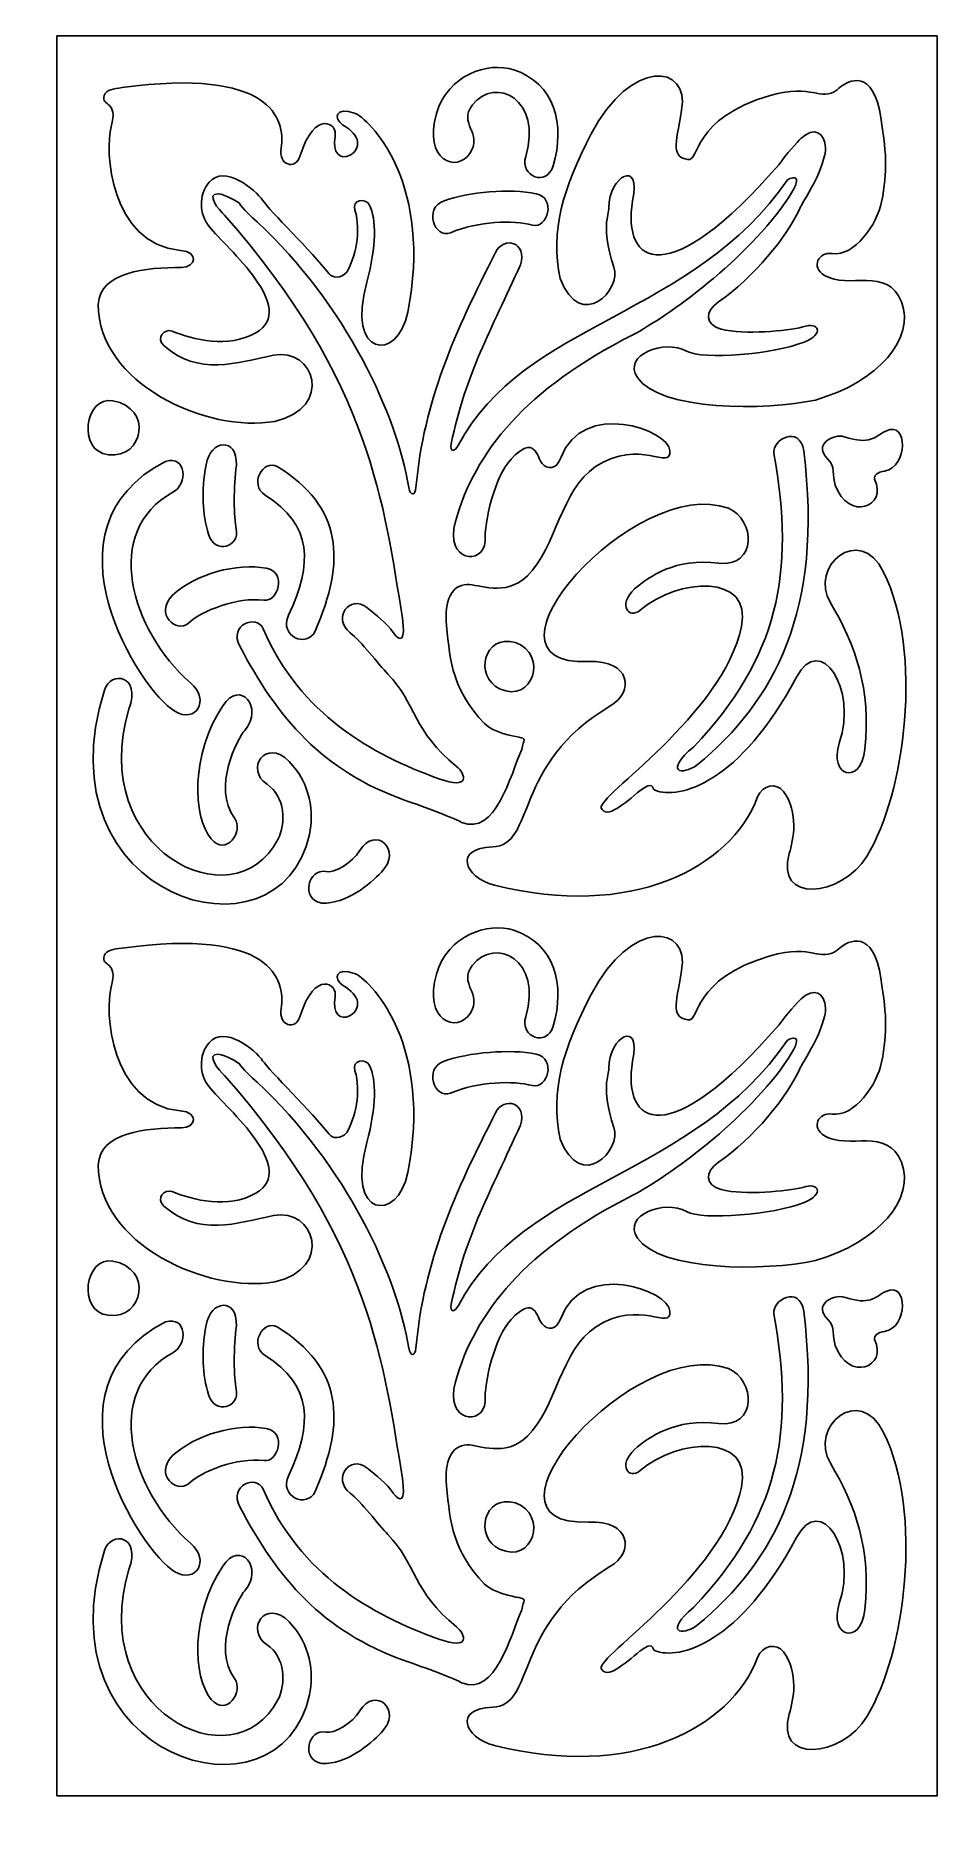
# Model space of a CAD drawing. Header units: centimetres. Extents: x -7.5 to 7.3, y -14.8 to 14.6.
import ezdxf

# ---------------------------------------------------------------- set-up
doc = ezdxf.new("R2010")
doc.units = ezdxf.units.CM
doc.header["$MEASUREMENT"] = 0
doc.layers.add('layer 1', color=7, linetype='Continuous')

msp = doc.modelspace()

# ---------------------------------------------------------------- linework, layer by layer
at = {"layer": 'layer 1', "color": 114}
for points, knots in [([(-7.12505, 14.64128), (-7.12505, 14.64128), (7.28882, 14.64128), (7.28882, 14.64128), (7.28882, 14.64128), (7.28882, 14.64128), (7.28882, -14.18646), (7.28882, -14.18646), (7.28882, -14.18646), (7.28882, -14.18646), (-7.12505, -14.18646), (-7.12505, -14.18646), (-7.12505, -14.18646), (-7.12505, -14.18646), (-7.12505, 14.64128), (-7.12505, 14.64128)], [0, 0, 0, 0, 0.2, 0.2, 0.2, 0.2, 0.4, 0.4, 0.4, 0.4, 0.6, 0.6, 0.6, 0.6, 1, 1, 1, 1]), ([(-2.23211, 13.37207), (-2.5841, 13.49301), (-2.58948, 13.28635), (-2.4472, 13.18409), (-2.4472, 13.18409), (-2.13318, 13.00932), (-2.14895, 12.79766), (-2.32059, 12.68717), (-2.32059, 12.68717), (-2.4852, 12.60144), (-2.61669, 12.72456), (-2.56998, 12.9939), (-2.56998, 12.9939), (-2.51506, 13.21155), (-2.90512, 13.44244), (-3.13978, 12.68114), (-3.13978, 12.68114), (-3.21639, 12.42994), (-3.50431, 12.52444), (-3.45054, 12.80262), (-3.45054, 12.80262), (-3.37717, 13.28856), (-3.6238, 14.12626), (-6.05309, 13.79427), (-6.05309, 13.79427), (-6.20519, 13.77395), (-6.30786, 13.76677), (-6.3508, 13.66564), (-6.3508, 13.66564), (-6.40182, 13.47266), (-6.10851, 13.59196), (-6.23616, 13.15112), (-6.23616, 13.15112), (-6.34209, 12.78173), (-6.25735, 11.23599), (-5.10187, 11.12608), (-5.10187, 11.12608), (-4.79663, 11.10736), (-4.84606, 10.84901), (-5.08455, 10.84901), (-5.08455, 10.84901), (-5.65436, 10.84901), (-6.42684, 10.77589), (-6.44638, 10.24435), (-6.44638, 10.24435), (-6.4605, 8.95366), (-4.65915, 8.12584), (-3.55482, 8.32814), (-3.55482, 8.32814), (-2.58733, 8.54906), (-2.90512, 9.54955), (-3.57652, 9.41101), (-3.57652, 9.41101), (-4.17571, 9.28841), (-4.81237, 9.06473), (-5.37077, 9.56823), (-5.37077, 9.56823), (-5.51096, 9.6941), (-5.36485, 9.8535), (-5.23719, 9.80456), (-5.23719, 9.80456), (-4.89385, 9.66936), (-4.32024, 9.51436), (-3.86612, 9.77931), (-3.86612, 9.77931), (-3.16806, 10.17507), (-4.33269, 11.15905), (-4.62986, 11.5185), (-4.62986, 11.5185), (-4.79172, 11.72081), (-4.81129, 12.0319), (-4.63202, 12.24411), (-4.63202, 12.24411), (-4.38158, 12.54094), (-3.87204, 12.12429), (-3.75525, 11.94951), (-3.75525, 11.94951), (-3.63792, 11.77689), (-2.94806, 11.10518), (-2.66777, 10.74567), (-2.66777, 10.74567), (-2.61669, 10.672), (-2.46351, 10.66318), (-2.37816, 10.77313), (-2.37816, 10.77313), (-2.23426, 11.0128), (-2.14081, 11.43605), (-2.24294, 11.78563), (-2.24294, 11.78563), (-2.30378, 11.96047), (-2.06965, 11.99015), (-2.00882, 11.8802), (-2.00882, 11.8802), (-1.88604, 11.629), (-1.89529, 11.20629), (-2.04736, 10.60714), (-2.04736, 10.60714), (-2.40483, 9.37471), (-1.53782, 9.29116), (-1.37869, 10.11569), (-1.37869, 10.11569), (-0.97504, 12.16826), (-1.93006, 13.20716), (-2.23211, 13.37207)], [0, 0, 0, 0, 0.03703704, 0.03703704, 0.03703704, 0.03703704, 0.07407407, 0.07407407, 0.07407407, 0.07407407, 0.11111111, 0.11111111, 0.11111111, 0.11111111, 0.14814815, 0.14814815, 0.14814815, 0.14814815, 0.18518519, 0.18518519, 0.18518519, 0.18518519, 0.22222222, 0.22222222, 0.22222222, 0.22222222, 0.25925926, 0.25925926, 0.25925926, 0.25925926, 0.2962963, 0.2962963, 0.2962963, 0.2962963, 0.33333333, 0.33333333, 0.33333333, 0.33333333, 0.37037037, 0.37037037, 0.37037037, 0.37037037, 0.40740741, 0.40740741, 0.40740741, 0.40740741, 0.44444444, 0.44444444, 0.44444444, 0.44444444, 0.48148148, 0.48148148, 0.48148148, 0.48148148, 0.51851852, 0.51851852, 0.51851852, 0.51851852, 0.55555556, 0.55555556, 0.55555556, 0.55555556, 0.59259259, 0.59259259, 0.59259259, 0.59259259, 0.62962963, 0.62962963, 0.62962963, 0.62962963, 0.66666667, 0.66666667, 0.66666667, 0.66666667, 0.7037037, 0.7037037, 0.7037037, 0.7037037, 0.74074074, 0.74074074, 0.74074074, 0.74074074, 0.77777778, 0.77777778, 0.77777778, 0.77777778, 0.81481481, 0.81481481, 0.81481481, 0.81481481, 0.85185185, 0.85185185, 0.85185185, 0.85185185, 0.88888889, 0.88888889, 0.88888889, 0.88888889, 0.92592593, 0.92592593, 0.92592593, 0.92592593, 1, 1, 1, 1]), ([(0.35641, 14.08559), (-0.07168, 14.22412), (-0.72189, 14.00371), (-0.90876, 13.36877), (-0.90876, 13.36877), (-1.13259, 12.61128), (-0.5752, 12.38373), (-0.35688, 12.72456), (-0.35688, 12.72456), (-0.14499, 13.05546), (-0.55842, 13.20716), (-0.32262, 13.50621), (-0.32262, 13.50621), (0.05924, 13.99436), (0.83226, 13.59853), (0.5525, 12.66848), (0.5525, 12.66848), (0.45471, 12.32986), (0.898, 12.16938), (1.00228, 12.51239), (1.00228, 12.51239), (1.20654, 13.18409), (1.02347, 13.87233), (0.35641, 14.08559)], [0, 0, 0, 0, 0.14285714, 0.14285714, 0.14285714, 0.14285714, 0.28571429, 0.28571429, 0.28571429, 0.28571429, 0.42857143, 0.42857143, 0.42857143, 0.42857143, 0.57142857, 0.57142857, 0.57142857, 0.57142857, 0.71428571, 0.71428571, 0.71428571, 0.71428571, 1, 1, 1, 1]), ([(6.70504, 10.28499), (6.47577, 10.8743), (5.83591, 10.48129), (5.44529, 10.71926), (5.44529, 10.71926), (5.21607, 10.85892), (5.34807, 11.10736), (5.56806, 11.07545), (5.56806, 11.07545), (5.93909, 11.02273), (6.30796, 11.55699), (6.38019, 11.92365), (6.38019, 11.92365), (6.48121, 12.43872), (6.46386, 12.71521), (6.34545, 13.43254), (6.34545, 13.43254), (6.18027, 14.14167), (5.78917, 13.88662), (5.65335, 13.75793), (5.65335, 13.75793), (5.36491, 13.55514), (5.26224, 13.86794), (4.55823, 13.66564), (4.55823, 13.66564), (3.26319, 13.29346), (3.41096, 12.58052), (3.2067, 12.61679), (3.2067, 12.61679), (2.94806, 12.66352), (2.99753, 12.8257), (3.10561, 13.42594), (3.10561, 13.42594), (3.24033, 14.18067), (2.27452, 14.28238), (1.62646, 13.03566), (1.62646, 13.03566), (1.16743, 12.15614), (0.94689, 11.43823), (1.11743, 10.66539), (1.11743, 10.66539), (1.45751, 9.78207), (2.13217, 10.48838), (1.99637, 10.85558), (1.99637, 10.85558), (1.7791, 11.51963), (1.91543, 11.69879), (1.91543, 11.82521), (1.91543, 11.82521), (1.91543, 12.34966), (2.45107, 12.63439), (2.30166, 11.94179), (2.30166, 11.94179), (2.13217, 10.8743), (2.89163, 10.4488), (4.69675, 12.53107), (4.69675, 12.53107), (4.81572, 12.70585), (5.01124, 12.90815), (5.06232, 12.96423), (5.06232, 12.96423), (5.27526, 13.1566), (5.44424, 13.06863), (5.46217, 12.80701), (5.46217, 12.80701), (5.47084, 12.68717), (5.36057, 12.40408), (5.29698, 12.27817), (5.29698, 12.27817), (5.23511, 12.15287), (5.05852, 11.85277), (5.05852, 11.85277), (5.05852, 11.85277), (4.83853, 11.347), (4.2736, 10.67639), (3.7119, 10.28499), (3.7119, 10.28499), (3.47341, 10.11957), (3.49292, 9.9189), (3.75098, 9.83757), (3.75098, 9.83757), (4.14322, 9.74137), (4.82386, 9.81174), (5.09276, 9.87388), (5.09276, 9.87388), (5.34807, 9.9662), (5.4551, 9.76168), (5.11014, 9.62537), (5.11014, 9.62537), (4.6147, 9.42806), (3.45279, 9.32856), (3.18444, 9.47917), (3.18444, 9.47917), (2.82858, 9.67814), (2.13217, 9.42092), (2.38209, 9.0449), (2.38209, 9.0449), (2.74495, 8.50128), (4.48163, 8.49356), (5.29698, 8.67772), (5.29698, 8.67772), (6.33348, 8.97235), (6.93429, 9.6957), (6.70504, 10.28499)], [0, 0, 0, 0, 0.03703704, 0.03703704, 0.03703704, 0.03703704, 0.07407407, 0.07407407, 0.07407407, 0.07407407, 0.11111111, 0.11111111, 0.11111111, 0.11111111, 0.14814815, 0.14814815, 0.14814815, 0.14814815, 0.18518519, 0.18518519, 0.18518519, 0.18518519, 0.22222222, 0.22222222, 0.22222222, 0.22222222, 0.25925926, 0.25925926, 0.25925926, 0.25925926, 0.2962963, 0.2962963, 0.2962963, 0.2962963, 0.33333333, 0.33333333, 0.33333333, 0.33333333, 0.37037037, 0.37037037, 0.37037037, 0.37037037, 0.40740741, 0.40740741, 0.40740741, 0.40740741, 0.44444444, 0.44444444, 0.44444444, 0.44444444, 0.48148148, 0.48148148, 0.48148148, 0.48148148, 0.51851852, 0.51851852, 0.51851852, 0.51851852, 0.55555556, 0.55555556, 0.55555556, 0.55555556, 0.59259259, 0.59259259, 0.59259259, 0.59259259, 0.62962963, 0.62962963, 0.62962963, 0.62962963, 0.66666667, 0.66666667, 0.66666667, 0.66666667, 0.7037037, 0.7037037, 0.7037037, 0.7037037, 0.74074074, 0.74074074, 0.74074074, 0.74074074, 0.77777778, 0.77777778, 0.77777778, 0.77777778, 0.81481481, 0.81481481, 0.81481481, 0.81481481, 0.85185185, 0.85185185, 0.85185185, 0.85185185, 0.88888889, 0.88888889, 0.88888889, 0.88888889, 0.92592593, 0.92592593, 0.92592593, 0.92592593, 1, 1, 1, 1]), ([(-1.36292, 7.24193), (-1.55033, 8.42043), (-2.38307, 10.23445), (-3.84437, 11.59602), (-3.84437, 11.59602), (-3.93396, 11.67187), (-4.08555, 11.81755), (-4.13932, 11.90443), (-4.13932, 11.90443), (-4.13932, 11.90443), (-4.37132, 12.04841), (-4.4821, 12.05504), (-4.4821, 12.05504), (-4.69393, 12.06491), (-4.47231, 11.78839), (-4.37886, 11.70543), (-4.37886, 11.70543), (-1.95881, 8.95366), (-1.7714, 6.94724), (-1.46501, 5.10691), (-1.46501, 5.10691), (-1.41346, 4.7331), (-1.49928, 4.70234), (-1.6193, 4.86721), (-1.6193, 4.86721), (-1.71111, 5.01453), (-1.91214, 5.1685), (-2.04736, 5.279), (-2.04736, 5.279), (-2.32765, 5.50049), (-2.62593, 5.1047), (-2.32059, 4.86503), (-2.32059, 4.86503), (-2.14895, 4.73641), (-1.85618, 4.34391), (-1.70297, 4.1867), (-1.70297, 4.1867), (-1.24017, 3.71237), (-1.29502, 3.24787), (-0.58122, 2.67727), (-0.58122, 2.67727), (-0.43019, 2.54864), (-0.34653, 2.28478), (-0.87076, 2.47497), (-0.87076, 2.47497), (-1.97949, 2.87736), (-3.13547, 3.5216), (-3.74657, 4.92938), (-3.74657, 4.92938), (-3.85415, 5.17725), (-4.31584, 4.99806), (-4.129, 4.64405), (-4.129, 4.64405), (-3.50922, 3.46661), (-2.77858, 2.60139), (-1.43192, 2.12535), (-1.43192, 2.12535), (-1.12658, 2.01544), (-0.56548, 1.81205), (-0.49701, 1.75706), (-0.49701, 1.75706), (0.06361, 1.53614), (0.30102, 2.53054), (0.48783, 2.95321), (0.48783, 2.95321), (0.52207, 3.11924), (0.57096, 3.12908), (0.43789, 3.15606), (0.43789, 3.15606), (0.3439, 3.1742), (0.02994, 3.22919), (-0.12327, 3.37756), (-0.12327, 3.37756), (-0.63768, 3.93111), (-0.68392, 4.35276), (-0.74365, 4.98706), (-0.74365, 4.98706), (-0.78219, 5.39388), (-0.66378, 5.64508), (-0.40682, 5.65662), (-0.40682, 5.65662), (-0.22106, 5.66428), (0.21621, 5.44115), (0.58132, 5.79954), (0.58132, 5.79954), (1.05552, 6.26509), (1.12506, 7.21001), (1.69762, 7.58603), (1.69762, 7.58603), (2.42443, 8.06319), (2.934, 7.50576), (2.91386, 7.84765), (2.91386, 7.84765), (2.89163, 8.18961), (1.48956, 8.69198), (1.12506, 7.72896), (1.12506, 7.72896), (1.06201, 7.52995), (0.90506, 7.53656), (0.81978, 7.63769), (0.81978, 7.63769), (0.73611, 7.73722), (0.70457, 8.13241), (0.3129, 7.70861), (0.3129, 7.70861), (0.04185, 7.42328), (-0.12767, 6.6779), (-0.11136, 6.36463), (-0.11136, 6.36463), (-0.13578, 5.96002), (-0.78548, 6.02713), (-0.59857, 6.69001), (-0.59857, 6.69001), (-0.27755, 7.83227), (0.55681, 8.86185), (2.30599, 9.74518), (2.30599, 9.74518), (2.86715, 10.03987), (4.19098, 10.98204), (4.85426, 11.99015), (4.85426, 11.99015), (5.1661, 12.46179), (4.83853, 12.2848), (4.83853, 12.2848), (4.83853, 12.2848), (3.30883, 10.03987), (0.5215, 9.96732), (-0.54863, 7.94116), (-0.54863, 7.94116), (-0.61542, 7.81247), (-0.69203, 7.83115), (-0.66761, 7.95984), (-0.66761, 7.95984), (-0.43019, 9.1103), (-0.01791, 9.81667), (0.46722, 10.89298), (0.46722, 10.89298), (0.58619, 11.2607), (0.19503, 11.37119), (0.05924, 11.09528), (0.05924, 11.09528), (-0.61216, 9.77931), (-1.11302, 8.68432), (-1.24502, 7.24193), (-1.24502, 7.24193), (-1.25319, 7.1133), (-1.33958, 7.09568), (-1.36292, 7.24193)], [0, 0, 0, 0, 0.02631579, 0.02631579, 0.02631579, 0.02631579, 0.05263158, 0.05263158, 0.05263158, 0.05263158, 0.07894737, 0.07894737, 0.07894737, 0.07894737, 0.10526316, 0.10526316, 0.10526316, 0.10526316, 0.13157895, 0.13157895, 0.13157895, 0.13157895, 0.15789474, 0.15789474, 0.15789474, 0.15789474, 0.18421053, 0.18421053, 0.18421053, 0.18421053, 0.21052632, 0.21052632, 0.21052632, 0.21052632, 0.23684211, 0.23684211, 0.23684211, 0.23684211, 0.26315789, 0.26315789, 0.26315789, 0.26315789, 0.28947368, 0.28947368, 0.28947368, 0.28947368, 0.31578947, 0.31578947, 0.31578947, 0.31578947, 0.34210526, 0.34210526, 0.34210526, 0.34210526, 0.36842105, 0.36842105, 0.36842105, 0.36842105, 0.39473684, 0.39473684, 0.39473684, 0.39473684, 0.42105263, 0.42105263, 0.42105263, 0.42105263, 0.44736842, 0.44736842, 0.44736842, 0.44736842, 0.47368421, 0.47368421, 0.47368421, 0.47368421, 0.5, 0.5, 0.5, 0.5, 0.52631579, 0.52631579, 0.52631579, 0.52631579, 0.55263158, 0.55263158, 0.55263158, 0.55263158, 0.57894737, 0.57894737, 0.57894737, 0.57894737, 0.60526316, 0.60526316, 0.60526316, 0.60526316, 0.63157895, 0.63157895, 0.63157895, 0.63157895, 0.65789474, 0.65789474, 0.65789474, 0.65789474, 0.68421053, 0.68421053, 0.68421053, 0.68421053, 0.71052632, 0.71052632, 0.71052632, 0.71052632, 0.73684211, 0.73684211, 0.73684211, 0.73684211, 0.76315789, 0.76315789, 0.76315789, 0.76315789, 0.78947368, 0.78947368, 0.78947368, 0.78947368, 0.81578947, 0.81578947, 0.81578947, 0.81578947, 0.84210526, 0.84210526, 0.84210526, 0.84210526, 0.86842105, 0.86842105, 0.86842105, 0.86842105, 0.89473684, 0.89473684, 0.89473684, 0.89473684, 0.92105263, 0.92105263, 0.92105263, 0.92105263, 0.94736842, 0.94736842, 0.94736842, 0.94736842, 1, 1, 1, 1]), ([(-0.67952, 11.41737), (-0.21238, 11.61086), (0.34172, 11.62518), (0.66223, 11.54052), (0.66223, 11.54052), (0.90883, 11.47675), (1.06096, 11.983), (0.72142, 12.05613), (0.72142, 12.05613), (0.30045, 12.14794), (-0.39165, 12.08032), (-0.78219, 11.94179), (-0.78219, 11.94179), (-1.13041, 11.82197), (-0.93593, 11.31181), (-0.67952, 11.41737)], [0, 0, 0, 0, 0.2, 0.2, 0.2, 0.2, 0.4, 0.4, 0.4, 0.4, 0.6, 0.6, 0.6, 0.6, 1, 1, 1, 1]), ([(-6.27854, 7.77898), (-5.70214, 7.71463), (-5.54846, 8.55127), (-6.21064, 8.66564), (-6.21064, 8.66564), (-6.65827, 8.75136), (-6.80495, 7.83666), (-6.27854, 7.77898)], [0, 0, 0, 0, 0.33333333, 0.33333333, 0.33333333, 0.33333333, 1, 1, 1, 1]), ([(3.30392, 2.99663), (2.81284, 2.58488), (3.10561, 2.51672), (3.3626, 2.70252), (3.3626, 2.70252), (4.62993, 3.75137), (5.42901, 5.22455), (5.10527, 7.84659), (5.10527, 7.84659), (5.03788, 8.27972), (4.57831, 8.02688), (4.61799, 7.80311), (4.61799, 7.80311), (4.9689, 5.83139), (4.68861, 4.46928), (3.30392, 2.99663)], [0, 0, 0, 0, 0.2, 0.2, 0.2, 0.2, 0.4, 0.4, 0.4, 0.4, 0.6, 0.6, 0.6, 0.6, 1, 1, 1, 1]), ([(6.42909, 7.51291), (6.81259, 7.57831), (6.82076, 8.35227), (6.44806, 8.16871), (6.44806, 8.16871), (6.25415, 8.0736), (6.20472, 7.93562), (5.76903, 8.07636), (5.76903, 8.07636), (5.59739, 8.13241), (5.24489, 7.94555), (5.5007, 7.71136), (5.5007, 7.71136), (5.62836, 7.60138), (5.56806, 7.42606), (5.62241, 7.28478), (5.62241, 7.28478), (5.83151, 6.68066), (6.49372, 6.92914), (6.26178, 7.38046), (6.26178, 7.38046), (6.252, 7.43978), (6.31606, 7.50028), (6.42909, 7.51291)], [0, 0, 0, 0, 0.14285714, 0.14285714, 0.14285714, 0.14285714, 0.28571429, 0.28571429, 0.28571429, 0.28571429, 0.42857143, 0.42857143, 0.42857143, 0.42857143, 0.57142857, 0.57142857, 0.57142857, 0.57142857, 0.71428571, 0.71428571, 0.71428571, 0.71428571, 1, 1, 1, 1]), ([(-4.18385, 7.60911), (-4.16703, 8.07303), (-4.60811, 8.03345), (-4.68091, 7.6168), (-4.68091, 7.6168), (-4.76024, 7.16938), (-4.74282, 6.81092), (-4.64069, 6.48005), (-4.64069, 6.48005), (-4.5359, 6.13704), (-4.12032, 6.27336), (-4.18873, 6.5669), (-4.18873, 6.5669), (-4.22894, 6.7417), (-4.23385, 7.27712), (-4.18385, 7.60911)], [0, 0, 0, 0, 0.2, 0.2, 0.2, 0.2, 0.4, 0.4, 0.4, 0.4, 0.6, 0.6, 0.6, 0.6, 1, 1, 1, 1]), ([(-5.22522, 7.16605), (-4.97967, 7.29907), (-4.99598, 7.77289), (-5.34366, 7.67176), (-5.34366, 7.67176), (-7.46767, 6.58612), (-5.76197, 3.91848), (-5.19374, 3.5788), (-5.19374, 3.5788), (-4.85363, 3.3765), (-4.6032, 3.75576), (-4.93679, 4.04599), (-4.93679, 4.04599), (-5.9178, 4.90352), (-6.3839, 6.53831), (-5.22522, 7.16605)], [0, 0, 0, 0, 0.2, 0.2, 0.2, 0.2, 0.4, 0.4, 0.4, 0.4, 0.6, 0.6, 0.6, 0.6, 1, 1, 1, 1]), ([(-3.33049, 5.15088), (-3.49557, 4.80239), (-3.02191, 4.60999), (-2.89698, 4.8925), (-2.89698, 4.8925), (-2.38744, 6.05238), (-2.4472, 6.92638), (-3.51733, 7.58933), (-3.51733, 7.58933), (-3.74062, 7.71409), (-3.98937, 7.29359), (-3.71291, 7.1199), (-3.71291, 7.1199), (-2.941, 6.63176), (-2.93118, 5.99739), (-3.33049, 5.15088)], [0, 0, 0, 0, 0.2, 0.2, 0.2, 0.2, 0.4, 0.4, 0.4, 0.4, 0.6, 0.6, 0.6, 0.6, 1, 1, 1, 1]), ([(6.41386, 5.85998), (6.02057, 6.66143), (5.18402, 5.94903), (5.54092, 5.35648), (5.54092, 5.35648), (5.95593, 4.67158), (6.2096, 3.9355), (6.10696, 2.95978), (6.10696, 2.95978), (6.04451, 2.35512), (5.504, 2.51128), (5.68812, 3.05768), (5.68812, 3.05768), (5.98906, 3.95367), (5.37739, 4.87382), (4.98629, 4.1378), (4.98629, 4.1378), (4.06604, 2.4046), (3.06217, 2.12535), (2.67106, 2.2859), (2.67106, 2.2859), (2.60371, 2.30897), (2.66343, 2.45629), (2.42608, 2.28199), (2.42608, 2.28199), (2.16802, 2.06492), (1.87578, 1.80654), (1.78993, 1.99346), (1.78993, 1.99346), (1.70357, 2.17922), (3.7803, 3.51224), (4.08562, 4.9662), (4.08562, 4.9662), (4.2703, 5.84238), (3.04047, 5.76656), (2.42608, 5.23554), (2.42608, 5.23554), (2.24408, 5.07942), (2.05338, 5.31524), (2.33535, 5.58295), (2.33535, 5.58295), (2.57004, 5.78631), (3.00459, 6.09577), (3.7119, 6.00623), (3.7119, 6.00623), (4.34634, 5.92923), (4.3116, 6.72632), (3.87157, 6.90549), (3.87157, 6.90549), (2.35327, 7.46288), (-0.47966, 4.29995), (1.58029, 4.39339), (1.58029, 4.39339), (2.26799, 4.42419), (2.34026, 3.90031), (1.93228, 3.66231), (1.93228, 3.66231), (0.33032, 2.72066), (0.72142, 1.3778), (0.00765, 1.35909), (0.00765, 1.35909), (-0.62194, 1.34262), (-0.46769, 0.86219), (0.04185, 0.73299), (0.04185, 0.73299), (2.26584, 0.17069), (3.90796, 0.99739), (4.34963, 2.17541), (4.34963, 2.17541), (4.43491, 2.37819), (4.65491, 2.4145), (4.7744, 2.26722), (4.7744, 2.26722), (5.02866, 1.9176), (4.93682, 1.48221), (4.86785, 1.24859), (4.86785, 1.24859), (4.62993, 0.43839), (5.71747, 0.51697), (6.14278, 1.21181), (6.14278, 1.21181), (6.77076, 2.24194), (7.05922, 4.54288), (6.41386, 5.85998)], [0, 0, 0, 0, 0.04545455, 0.04545455, 0.04545455, 0.04545455, 0.09090909, 0.09090909, 0.09090909, 0.09090909, 0.13636364, 0.13636364, 0.13636364, 0.13636364, 0.18181818, 0.18181818, 0.18181818, 0.18181818, 0.22727273, 0.22727273, 0.22727273, 0.22727273, 0.27272727, 0.27272727, 0.27272727, 0.27272727, 0.31818182, 0.31818182, 0.31818182, 0.31818182, 0.36363636, 0.36363636, 0.36363636, 0.36363636, 0.40909091, 0.40909091, 0.40909091, 0.40909091, 0.45454545, 0.45454545, 0.45454545, 0.45454545, 0.5, 0.5, 0.5, 0.5, 0.54545455, 0.54545455, 0.54545455, 0.54545455, 0.59090909, 0.59090909, 0.59090909, 0.59090909, 0.63636364, 0.63636364, 0.63636364, 0.63636364, 0.68181818, 0.68181818, 0.68181818, 0.68181818, 0.72727273, 0.72727273, 0.72727273, 0.72727273, 0.77272727, 0.77272727, 0.77272727, 0.77272727, 0.81818182, 0.81818182, 0.81818182, 0.81818182, 0.86363636, 0.86363636, 0.86363636, 0.86363636, 0.90909091, 0.90909091, 0.90909091, 0.90909091, 1, 1, 1, 1]), ([(-3.69606, 5.9232), (-4.17571, 6.0128), (-4.84334, 5.83139), (-5.23339, 5.48178), (-5.23339, 5.48178), (-5.53047, 5.1685), (-5.16603, 4.85625), (-4.96988, 5.02116), (-4.96988, 5.02116), (-4.76296, 5.22237), (-4.17137, 5.45432), (-3.73356, 5.39933), (-3.73356, 5.39933), (-3.50922, 5.36196), (-3.34784, 5.85886), (-3.69606, 5.9232)], [0, 0, 0, 0, 0.2, 0.2, 0.2, 0.2, 0.4, 0.4, 0.4, 0.4, 0.6, 0.6, 0.6, 0.6, 1, 1, 1, 1]), ([(0.38412, 4.70676), (-0.14227, 4.85404), (-0.29003, 4.14219), (0.12549, 3.94928), (0.12549, 3.94928), (0.67363, 3.69416), (0.92191, 4.50773), (0.38412, 4.70676)], [0, 0, 0, 0, 0.33333333, 0.33333333, 0.33333333, 0.33333333, 1, 1, 1, 1]), ([(-2.99037, 1.56139), (-2.91434, 1.92036), (-2.96542, 2.38979), (-3.32232, 2.75754), (-3.32232, 2.75754), (-3.70474, 3.15218), (-4.0535, 2.62891), (-3.68248, 2.38374), (-3.68248, 2.38374), (-3.38477, 2.18473), (-3.36903, 1.73895), (-3.50431, 1.48115), (-3.50431, 1.48115), (-4.23658, 0.09375), (-6.62622, 1.32172), (-5.94719, 3.61396), (-5.94719, 3.61396), (-5.73476, 4.17792), (-6.24427, 4.24829), (-6.34593, 3.92614), (-6.34593, 3.92614), (-7.42799, 0.5104), (-3.46628, -0.66925), (-2.99037, 1.56139)], [0, 0, 0, 0, 0.14285714, 0.14285714, 0.14285714, 0.14285714, 0.28571429, 0.28571429, 0.28571429, 0.28571429, 0.42857143, 0.42857143, 0.42857143, 0.42857143, 0.57142857, 0.57142857, 0.57142857, 0.57142857, 0.71428571, 0.71428571, 0.71428571, 0.71428571, 1, 1, 1, 1]), ([(-4.40929, 3.66891), (-4.92973, 2.87243), (-4.90854, 1.86153), (-4.59563, 1.48772), (-4.59563, 1.48772), (-4.34957, 1.19312), (-4.05841, 1.62186), (-4.21377, 1.82855), (-4.21377, 1.82855), (-4.59563, 2.33426), (-4.14961, 3.1467), (-4.04862, 3.26655), (-4.04862, 3.26655), (-3.7308, 3.6403), (-4.12032, 4.11088), (-4.40929, 3.66891)], [0, 0, 0, 0, 0.2, 0.2, 0.2, 0.2, 0.4, 0.4, 0.4, 0.4, 0.6, 0.6, 0.6, 0.6, 1, 1, 1, 1]), ([(-2.78668, 0.43839), (-2.37816, 0.42019), (-2.00176, 0.74673), (-1.80944, 0.94464), (-1.80944, 0.94464), (-1.45254, 1.31294), (-1.91214, 1.71748), (-2.16634, 1.29426), (-2.16634, 1.29426), (-2.28477, 1.10132), (-2.58353, 0.91712), (-2.71932, 0.95343), (-2.71932, 0.95343), (-3.00779, 1.01825), (-3.14358, 0.4939), (-2.78668, 0.43839)], [0, 0, 0, 0, 0.2, 0.2, 0.2, 0.2, 0.4, 0.4, 0.4, 0.4, 0.6, 0.6, 0.6, 0.6, 1, 1, 1, 1]), ([(-2.23211, -0.72067), (-2.5841, -0.59973), (-2.58948, -0.80639), (-2.4472, -0.90865), (-2.4472, -0.90865), (-2.13318, -1.08342), (-2.14895, -1.29508), (-2.32059, -1.40558), (-2.32059, -1.40558), (-2.4852, -1.4913), (-2.61669, -1.36818), (-2.56998, -1.09884), (-2.56998, -1.09884), (-2.51506, -0.88119), (-2.90512, -0.6503), (-3.13978, -1.4116), (-3.13978, -1.4116), (-3.21639, -1.6628), (-3.50431, -1.5683), (-3.45054, -1.29012), (-3.45054, -1.29012), (-3.37717, -0.80418), (-3.6238, 0.03352), (-6.05309, -0.29847), (-6.05309, -0.29847), (-6.20519, -0.31879), (-6.30786, -0.32597), (-6.3508, -0.42711), (-6.3508, -0.42711), (-6.40182, -0.62008), (-6.10851, -0.50078), (-6.23616, -0.94162), (-6.23616, -0.94162), (-6.34209, -1.31101), (-6.25735, -2.85675), (-5.10187, -2.96666), (-5.10187, -2.96666), (-4.79663, -2.98538), (-4.84606, -3.24373), (-5.08455, -3.24373), (-5.08455, -3.24373), (-5.65436, -3.24373), (-6.42684, -3.31685), (-6.44638, -3.84839), (-6.44638, -3.84839), (-6.4605, -5.13908), (-4.65915, -5.9669), (-3.55482, -5.7646), (-3.55482, -5.7646), (-2.58733, -5.54368), (-2.90512, -4.54319), (-3.57652, -4.68173), (-3.57652, -4.68173), (-4.17571, -4.80433), (-4.81237, -5.02801), (-5.37077, -4.52451), (-5.37077, -4.52451), (-5.51096, -4.39864), (-5.36485, -4.23925), (-5.23719, -4.28818), (-5.23719, -4.28818), (-4.89385, -4.42338), (-4.32024, -4.57838), (-3.86612, -4.31343), (-3.86612, -4.31343), (-3.16806, -3.91767), (-4.33269, -2.93369), (-4.62986, -2.57424), (-4.62986, -2.57424), (-4.79172, -2.37193), (-4.81129, -2.06084), (-4.63202, -1.84863), (-4.63202, -1.84863), (-4.38158, -1.5518), (-3.87204, -1.96845), (-3.75525, -2.14323), (-3.75525, -2.14323), (-3.63792, -2.31585), (-2.94806, -2.98756), (-2.66777, -3.34707), (-2.66777, -3.34707), (-2.61669, -3.42074), (-2.46351, -3.42956), (-2.37816, -3.31961), (-2.37816, -3.31961), (-2.23426, -3.07994), (-2.14081, -2.65669), (-2.24294, -2.30711), (-2.24294, -2.30711), (-2.30378, -2.13227), (-2.06965, -2.10259), (-2.00882, -2.21254), (-2.00882, -2.21254), (-1.88604, -2.46374), (-1.89529, -2.88645), (-2.04736, -3.4856), (-2.04736, -3.4856), (-2.40483, -4.71803), (-1.53782, -4.80158), (-1.37869, -3.97705), (-1.37869, -3.97705), (-0.97504, -1.92449), (-1.93006, -0.88558), (-2.23211, -0.72067)], [0, 0, 0, 0, 0.03703704, 0.03703704, 0.03703704, 0.03703704, 0.07407407, 0.07407407, 0.07407407, 0.07407407, 0.11111111, 0.11111111, 0.11111111, 0.11111111, 0.14814815, 0.14814815, 0.14814815, 0.14814815, 0.18518519, 0.18518519, 0.18518519, 0.18518519, 0.22222222, 0.22222222, 0.22222222, 0.22222222, 0.25925926, 0.25925926, 0.25925926, 0.25925926, 0.2962963, 0.2962963, 0.2962963, 0.2962963, 0.33333333, 0.33333333, 0.33333333, 0.33333333, 0.37037037, 0.37037037, 0.37037037, 0.37037037, 0.40740741, 0.40740741, 0.40740741, 0.40740741, 0.44444444, 0.44444444, 0.44444444, 0.44444444, 0.48148148, 0.48148148, 0.48148148, 0.48148148, 0.51851852, 0.51851852, 0.51851852, 0.51851852, 0.55555556, 0.55555556, 0.55555556, 0.55555556, 0.59259259, 0.59259259, 0.59259259, 0.59259259, 0.62962963, 0.62962963, 0.62962963, 0.62962963, 0.66666667, 0.66666667, 0.66666667, 0.66666667, 0.7037037, 0.7037037, 0.7037037, 0.7037037, 0.74074074, 0.74074074, 0.74074074, 0.74074074, 0.77777778, 0.77777778, 0.77777778, 0.77777778, 0.81481481, 0.81481481, 0.81481481, 0.81481481, 0.85185185, 0.85185185, 0.85185185, 0.85185185, 0.88888889, 0.88888889, 0.88888889, 0.88888889, 0.92592593, 0.92592593, 0.92592593, 0.92592593, 1, 1, 1, 1]), ([(0.35641, -0.00715), (-0.07168, 0.13138), (-0.72189, -0.08903), (-0.90876, -0.72397), (-0.90876, -0.72397), (-1.13259, -1.48146), (-0.5752, -1.70901), (-0.35688, -1.36818), (-0.35688, -1.36818), (-0.14499, -1.03728), (-0.55842, -0.88558), (-0.32262, -0.58653), (-0.32262, -0.58653), (0.05924, -0.09838), (0.83226, -0.49421), (0.5525, -1.42426), (0.5525, -1.42426), (0.45471, -1.76288), (0.898, -1.92336), (1.00228, -1.58035), (1.00228, -1.58035), (1.20654, -0.90865), (1.02347, -0.22041), (0.35641, -0.00715)], [0, 0, 0, 0, 0.14285714, 0.14285714, 0.14285714, 0.14285714, 0.28571429, 0.28571429, 0.28571429, 0.28571429, 0.42857143, 0.42857143, 0.42857143, 0.42857143, 0.57142857, 0.57142857, 0.57142857, 0.57142857, 0.71428571, 0.71428571, 0.71428571, 0.71428571, 1, 1, 1, 1]), ([(6.70504, -3.80775), (6.47577, -3.21844), (5.83591, -3.61145), (5.44529, -3.37348), (5.44529, -3.37348), (5.21607, -3.23382), (5.34807, -2.98538), (5.56806, -3.01729), (5.56806, -3.01729), (5.93909, -3.07001), (6.30796, -2.53575), (6.38019, -2.16909), (6.38019, -2.16909), (6.48121, -1.65402), (6.46386, -1.37754), (6.34545, -0.6602), (6.34545, -0.6602), (6.18027, 0.04893), (5.78917, -0.20612), (5.65335, -0.33481), (5.65335, -0.33481), (5.36491, -0.5376), (5.26224, -0.2248), (4.55823, -0.42711), (4.55823, -0.42711), (3.26319, -0.79928), (3.41096, -1.51222), (3.2067, -1.47595), (3.2067, -1.47595), (2.94806, -1.42923), (2.99753, -1.26704), (3.10561, -0.6668), (3.10561, -0.6668), (3.24033, 0.08793), (2.27452, 0.18964), (1.62646, -1.05708), (1.62646, -1.05708), (1.16743, -1.9366), (0.94689, -2.65451), (1.11743, -3.42735), (1.11743, -3.42735), (1.45751, -4.31067), (2.13217, -3.60436), (1.99637, -3.23716), (1.99637, -3.23716), (1.7791, -2.57311), (1.91543, -2.39395), (1.91543, -2.26753), (1.91543, -2.26753), (1.91543, -1.74308), (2.45107, -1.45835), (2.30166, -2.15095), (2.30166, -2.15095), (2.13217, -3.21844), (2.89163, -3.64394), (4.69675, -1.56167), (4.69675, -1.56167), (4.81572, -1.38689), (5.01124, -1.18459), (5.06232, -1.12851), (5.06232, -1.12851), (5.27526, -0.93614), (5.44424, -1.02411), (5.46217, -1.28573), (5.46217, -1.28573), (5.47084, -1.40558), (5.36057, -1.68866), (5.29698, -1.81457), (5.29698, -1.81457), (5.23511, -1.93987), (5.05852, -2.23997), (5.05852, -2.23997), (5.05852, -2.23997), (4.83853, -2.74574), (4.2736, -3.41635), (3.7119, -3.80775), (3.7119, -3.80775), (3.47341, -3.97317), (3.49292, -4.17384), (3.75098, -4.25517), (3.75098, -4.25517), (4.14322, -4.35137), (4.82386, -4.281), (5.09276, -4.21886), (5.09276, -4.21886), (5.34807, -4.12654), (5.4551, -4.33106), (5.11014, -4.46738), (5.11014, -4.46738), (4.6147, -4.66468), (3.45279, -4.76418), (3.18444, -4.61357), (3.18444, -4.61357), (2.82858, -4.4146), (2.13217, -4.67182), (2.38209, -5.04784), (2.38209, -5.04784), (2.74495, -5.59146), (4.48163, -5.59918), (5.29698, -5.41502), (5.29698, -5.41502), (6.33348, -5.12039), (6.93429, -4.39704), (6.70504, -3.80775)], [0, 0, 0, 0, 0.03703704, 0.03703704, 0.03703704, 0.03703704, 0.07407407, 0.07407407, 0.07407407, 0.07407407, 0.11111111, 0.11111111, 0.11111111, 0.11111111, 0.14814815, 0.14814815, 0.14814815, 0.14814815, 0.18518519, 0.18518519, 0.18518519, 0.18518519, 0.22222222, 0.22222222, 0.22222222, 0.22222222, 0.25925926, 0.25925926, 0.25925926, 0.25925926, 0.2962963, 0.2962963, 0.2962963, 0.2962963, 0.33333333, 0.33333333, 0.33333333, 0.33333333, 0.37037037, 0.37037037, 0.37037037, 0.37037037, 0.40740741, 0.40740741, 0.40740741, 0.40740741, 0.44444444, 0.44444444, 0.44444444, 0.44444444, 0.48148148, 0.48148148, 0.48148148, 0.48148148, 0.51851852, 0.51851852, 0.51851852, 0.51851852, 0.55555556, 0.55555556, 0.55555556, 0.55555556, 0.59259259, 0.59259259, 0.59259259, 0.59259259, 0.62962963, 0.62962963, 0.62962963, 0.62962963, 0.66666667, 0.66666667, 0.66666667, 0.66666667, 0.7037037, 0.7037037, 0.7037037, 0.7037037, 0.74074074, 0.74074074, 0.74074074, 0.74074074, 0.77777778, 0.77777778, 0.77777778, 0.77777778, 0.81481481, 0.81481481, 0.81481481, 0.81481481, 0.85185185, 0.85185185, 0.85185185, 0.85185185, 0.88888889, 0.88888889, 0.88888889, 0.88888889, 0.92592593, 0.92592593, 0.92592593, 0.92592593, 1, 1, 1, 1]), ([(-1.36292, -6.85081), (-1.55033, -5.67231), (-2.38307, -3.85829), (-3.84437, -2.49672), (-3.84437, -2.49672), (-3.93396, -2.42087), (-4.08555, -2.27519), (-4.13932, -2.18831), (-4.13932, -2.18831), (-4.13932, -2.18831), (-4.37132, -2.04433), (-4.4821, -2.0377), (-4.4821, -2.0377), (-4.69393, -2.02783), (-4.47231, -2.30435), (-4.37886, -2.38731), (-4.37886, -2.38731), (-1.95881, -5.13908), (-1.7714, -7.1455), (-1.46501, -8.98583), (-1.46501, -8.98583), (-1.41346, -9.35964), (-1.49928, -9.3904), (-1.6193, -9.22553), (-1.6193, -9.22553), (-1.71111, -9.07821), (-1.91214, -8.92424), (-2.04736, -8.81374), (-2.04736, -8.81374), (-2.32765, -8.59225), (-2.62593, -8.98804), (-2.32059, -9.22771), (-2.32059, -9.22771), (-2.14895, -9.35634), (-1.85618, -9.74883), (-1.70297, -9.90604), (-1.70297, -9.90604), (-1.24017, -10.38038), (-1.29502, -10.84487), (-0.58122, -11.41547), (-0.58122, -11.41547), (-0.43019, -11.5441), (-0.34653, -11.80796), (-0.87076, -11.61777), (-0.87076, -11.61777), (-1.97949, -11.21538), (-3.13547, -10.57114), (-3.74657, -9.16336), (-3.74657, -9.16336), (-3.85415, -8.91549), (-4.31584, -9.09469), (-4.129, -9.44869), (-4.129, -9.44869), (-3.50922, -10.62613), (-2.77858, -11.49135), (-1.43192, -11.96739), (-1.43192, -11.96739), (-1.12658, -12.0773), (-0.56548, -12.28069), (-0.49701, -12.33568), (-0.49701, -12.33568), (0.06361, -12.5566), (0.30102, -11.56221), (0.48783, -11.13953), (0.48783, -11.13953), (0.52207, -10.9735), (0.57096, -10.96366), (0.43789, -10.93668), (0.43789, -10.93668), (0.3439, -10.91854), (0.02994, -10.86355), (-0.12327, -10.71519), (-0.12327, -10.71519), (-0.63768, -10.16163), (-0.68392, -9.73998), (-0.74365, -9.10568), (-0.74365, -9.10568), (-0.78219, -8.69886), (-0.66378, -8.44766), (-0.40682, -8.43612), (-0.40682, -8.43612), (-0.22106, -8.42846), (0.21621, -8.65159), (0.58132, -8.2932), (0.58132, -8.2932), (1.05552, -7.82765), (1.12506, -6.88273), (1.69762, -6.50671), (1.69762, -6.50671), (2.42443, -6.02955), (2.934, -6.58698), (2.91386, -6.24509), (2.91386, -6.24509), (2.89163, -5.90313), (1.48956, -5.40076), (1.12506, -6.36378), (1.12506, -6.36378), (1.06201, -6.56279), (0.90506, -6.55619), (0.81978, -6.45505), (0.81978, -6.45505), (0.73611, -6.35552), (0.70457, -5.96033), (0.3129, -6.38413), (0.3129, -6.38413), (0.04185, -6.66947), (-0.12767, -7.41484), (-0.11136, -7.72811), (-0.11136, -7.72811), (-0.13578, -8.13272), (-0.78548, -8.06561), (-0.59857, -7.40273), (-0.59857, -7.40273), (-0.27755, -6.26047), (0.55681, -5.23089), (2.30599, -4.34756), (2.30599, -4.34756), (2.86715, -4.05287), (4.19098, -3.11071), (4.85426, -2.10259), (4.85426, -2.10259), (5.1661, -1.63095), (4.83853, -1.80794), (4.83853, -1.80794), (4.83853, -1.80794), (3.30883, -4.05287), (0.5215, -4.12542), (-0.54863, -6.15158), (-0.54863, -6.15158), (-0.61542, -6.28028), (-0.69203, -6.26159), (-0.66761, -6.1329), (-0.66761, -6.1329), (-0.43019, -4.98244), (-0.01791, -4.27607), (0.46722, -3.19976), (0.46722, -3.19976), (0.58619, -2.83204), (0.19503, -2.72155), (0.05924, -2.99746), (0.05924, -2.99746), (-0.61216, -4.31343), (-1.11302, -5.40842), (-1.24502, -6.85081), (-1.24502, -6.85081), (-1.25319, -6.97944), (-1.33958, -6.99706), (-1.36292, -6.85081)], [0, 0, 0, 0, 0.02631579, 0.02631579, 0.02631579, 0.02631579, 0.05263158, 0.05263158, 0.05263158, 0.05263158, 0.07894737, 0.07894737, 0.07894737, 0.07894737, 0.10526316, 0.10526316, 0.10526316, 0.10526316, 0.13157895, 0.13157895, 0.13157895, 0.13157895, 0.15789474, 0.15789474, 0.15789474, 0.15789474, 0.18421053, 0.18421053, 0.18421053, 0.18421053, 0.21052632, 0.21052632, 0.21052632, 0.21052632, 0.23684211, 0.23684211, 0.23684211, 0.23684211, 0.26315789, 0.26315789, 0.26315789, 0.26315789, 0.28947368, 0.28947368, 0.28947368, 0.28947368, 0.31578947, 0.31578947, 0.31578947, 0.31578947, 0.34210526, 0.34210526, 0.34210526, 0.34210526, 0.36842105, 0.36842105, 0.36842105, 0.36842105, 0.39473684, 0.39473684, 0.39473684, 0.39473684, 0.42105263, 0.42105263, 0.42105263, 0.42105263, 0.44736842, 0.44736842, 0.44736842, 0.44736842, 0.47368421, 0.47368421, 0.47368421, 0.47368421, 0.5, 0.5, 0.5, 0.5, 0.52631579, 0.52631579, 0.52631579, 0.52631579, 0.55263158, 0.55263158, 0.55263158, 0.55263158, 0.57894737, 0.57894737, 0.57894737, 0.57894737, 0.60526316, 0.60526316, 0.60526316, 0.60526316, 0.63157895, 0.63157895, 0.63157895, 0.63157895, 0.65789474, 0.65789474, 0.65789474, 0.65789474, 0.68421053, 0.68421053, 0.68421053, 0.68421053, 0.71052632, 0.71052632, 0.71052632, 0.71052632, 0.73684211, 0.73684211, 0.73684211, 0.73684211, 0.76315789, 0.76315789, 0.76315789, 0.76315789, 0.78947368, 0.78947368, 0.78947368, 0.78947368, 0.81578947, 0.81578947, 0.81578947, 0.81578947, 0.84210526, 0.84210526, 0.84210526, 0.84210526, 0.86842105, 0.86842105, 0.86842105, 0.86842105, 0.89473684, 0.89473684, 0.89473684, 0.89473684, 0.92105263, 0.92105263, 0.92105263, 0.92105263, 0.94736842, 0.94736842, 0.94736842, 0.94736842, 1, 1, 1, 1]), ([(-0.67952, -2.67537), (-0.21238, -2.48188), (0.34172, -2.46756), (0.66223, -2.55222), (0.66223, -2.55222), (0.90883, -2.61599), (1.06096, -2.10974), (0.72142, -2.03661), (0.72142, -2.03661), (0.30045, -1.9448), (-0.39165, -2.01242), (-0.78219, -2.15095), (-0.78219, -2.15095), (-1.13041, -2.27077), (-0.93593, -2.78093), (-0.67952, -2.67537)], [0, 0, 0, 0, 0.2, 0.2, 0.2, 0.2, 0.4, 0.4, 0.4, 0.4, 0.6, 0.6, 0.6, 0.6, 1, 1, 1, 1]), ([(-6.27854, -6.31376), (-5.70214, -6.37811), (-5.54846, -5.54147), (-6.21064, -5.4271), (-6.21064, -5.4271), (-6.65827, -5.34138), (-6.80495, -6.25608), (-6.27854, -6.31376)], [0, 0, 0, 0, 0.33333333, 0.33333333, 0.33333333, 0.33333333, 1, 1, 1, 1]), ([(3.30392, -11.09611), (2.81284, -11.50786), (3.10561, -11.57602), (3.3626, -11.39022), (3.3626, -11.39022), (4.62993, -10.34138), (5.42901, -8.86819), (5.10527, -6.24615), (5.10527, -6.24615), (5.03788, -5.81302), (4.57831, -6.06586), (4.61799, -6.28963), (4.61799, -6.28963), (4.9689, -8.26135), (4.68861, -9.62347), (3.30392, -11.09611)], [0, 0, 0, 0, 0.2, 0.2, 0.2, 0.2, 0.4, 0.4, 0.4, 0.4, 0.6, 0.6, 0.6, 0.6, 1, 1, 1, 1]), ([(6.42909, -6.57983), (6.81259, -6.51443), (6.82076, -5.74047), (6.44806, -5.92403), (6.44806, -5.92403), (6.25415, -6.01914), (6.20472, -6.15712), (5.76903, -6.01638), (5.76903, -6.01638), (5.59739, -5.96033), (5.24489, -6.14719), (5.5007, -6.38138), (5.5007, -6.38138), (5.62836, -6.49136), (5.56806, -6.66668), (5.62241, -6.80796), (5.62241, -6.80796), (5.83151, -7.41208), (6.49372, -7.1636), (6.26178, -6.71228), (6.26178, -6.71228), (6.252, -6.65296), (6.31606, -6.59246), (6.42909, -6.57983)], [0, 0, 0, 0, 0.14285714, 0.14285714, 0.14285714, 0.14285714, 0.28571429, 0.28571429, 0.28571429, 0.28571429, 0.42857143, 0.42857143, 0.42857143, 0.42857143, 0.57142857, 0.57142857, 0.57142857, 0.57142857, 0.71428571, 0.71428571, 0.71428571, 0.71428571, 1, 1, 1, 1]), ([(-4.18385, -6.48363), (-4.16703, -6.01971), (-4.60811, -6.05929), (-4.68091, -6.47594), (-4.68091, -6.47594), (-4.76024, -6.92336), (-4.74282, -7.28182), (-4.64069, -7.61269), (-4.64069, -7.61269), (-4.5359, -7.9557), (-4.12032, -7.81938), (-4.18873, -7.52584), (-4.18873, -7.52584), (-4.22894, -7.35104), (-4.23385, -6.81562), (-4.18385, -6.48363)], [0, 0, 0, 0, 0.2, 0.2, 0.2, 0.2, 0.4, 0.4, 0.4, 0.4, 0.6, 0.6, 0.6, 0.6, 1, 1, 1, 1]), ([(-5.22522, -6.92669), (-4.97967, -6.79367), (-4.99598, -6.31985), (-5.34366, -6.42099), (-5.34366, -6.42099), (-7.46767, -7.50662), (-5.76197, -10.17426), (-5.19374, -10.51394), (-5.19374, -10.51394), (-4.85363, -10.71624), (-4.6032, -10.33698), (-4.93679, -10.04675), (-4.93679, -10.04675), (-5.9178, -9.18922), (-6.3839, -7.55443), (-5.22522, -6.92669)], [0, 0, 0, 0, 0.2, 0.2, 0.2, 0.2, 0.4, 0.4, 0.4, 0.4, 0.6, 0.6, 0.6, 0.6, 1, 1, 1, 1]), ([(-3.33049, -8.94186), (-3.49557, -9.29035), (-3.02191, -9.48275), (-2.89698, -9.20024), (-2.89698, -9.20024), (-2.38744, -8.04036), (-2.4472, -7.16636), (-3.51733, -6.50341), (-3.51733, -6.50341), (-3.74062, -6.37865), (-3.98937, -6.79915), (-3.71291, -6.97284), (-3.71291, -6.97284), (-2.941, -7.46098), (-2.93118, -8.09535), (-3.33049, -8.94186)], [0, 0, 0, 0, 0.2, 0.2, 0.2, 0.2, 0.4, 0.4, 0.4, 0.4, 0.6, 0.6, 0.6, 0.6, 1, 1, 1, 1]), ([(6.41386, -8.23276), (6.02057, -7.43131), (5.18402, -8.14371), (5.54092, -8.73626), (5.54092, -8.73626), (5.95593, -9.42116), (6.2096, -10.15724), (6.10696, -11.13296), (6.10696, -11.13296), (6.04451, -11.73762), (5.504, -11.58146), (5.68812, -11.03506), (5.68812, -11.03506), (5.98906, -10.13907), (5.37739, -9.21892), (4.98629, -9.95494), (4.98629, -9.95494), (4.06604, -11.68814), (3.06217, -11.96739), (2.67106, -11.80684), (2.67106, -11.80684), (2.60371, -11.78377), (2.66343, -11.63645), (2.42608, -11.81075), (2.42608, -11.81075), (2.16802, -12.02782), (1.87578, -12.2862), (1.78993, -12.09929), (1.78993, -12.09929), (1.70357, -11.91352), (3.7803, -10.5805), (4.08562, -9.12654), (4.08562, -9.12654), (4.2703, -8.25036), (3.04047, -8.32618), (2.42608, -8.8572), (2.42608, -8.8572), (2.24408, -9.01332), (2.05338, -8.7775), (2.33535, -8.50979), (2.33535, -8.50979), (2.57004, -8.30644), (3.00459, -7.99697), (3.7119, -8.08651), (3.7119, -8.08651), (4.34634, -8.16351), (4.3116, -7.36642), (3.87157, -7.18725), (3.87157, -7.18725), (2.35327, -6.62986), (-0.47966, -9.79279), (1.58029, -9.69935), (1.58029, -9.69935), (2.26799, -9.66855), (2.34026, -10.19243), (1.93228, -10.43043), (1.93228, -10.43043), (0.33032, -11.37208), (0.72142, -12.71494), (0.00765, -12.73365), (0.00765, -12.73365), (-0.62194, -12.75012), (-0.46769, -13.23055), (0.04185, -13.35975), (0.04185, -13.35975), (2.26584, -13.92205), (3.90796, -13.09535), (4.34963, -11.91733), (4.34963, -11.91733), (4.43491, -11.71455), (4.65491, -11.67824), (4.7744, -11.82552), (4.7744, -11.82552), (5.02866, -12.17514), (4.93682, -12.61053), (4.86785, -12.84415), (4.86785, -12.84415), (4.62993, -13.65435), (5.71747, -13.57577), (6.14278, -12.88093), (6.14278, -12.88093), (6.77076, -11.85081), (7.05922, -9.54986), (6.41386, -8.23276)], [0, 0, 0, 0, 0.04545455, 0.04545455, 0.04545455, 0.04545455, 0.09090909, 0.09090909, 0.09090909, 0.09090909, 0.13636364, 0.13636364, 0.13636364, 0.13636364, 0.18181818, 0.18181818, 0.18181818, 0.18181818, 0.22727273, 0.22727273, 0.22727273, 0.22727273, 0.27272727, 0.27272727, 0.27272727, 0.27272727, 0.31818182, 0.31818182, 0.31818182, 0.31818182, 0.36363636, 0.36363636, 0.36363636, 0.36363636, 0.40909091, 0.40909091, 0.40909091, 0.40909091, 0.45454545, 0.45454545, 0.45454545, 0.45454545, 0.5, 0.5, 0.5, 0.5, 0.54545455, 0.54545455, 0.54545455, 0.54545455, 0.59090909, 0.59090909, 0.59090909, 0.59090909, 0.63636364, 0.63636364, 0.63636364, 0.63636364, 0.68181818, 0.68181818, 0.68181818, 0.68181818, 0.72727273, 0.72727273, 0.72727273, 0.72727273, 0.77272727, 0.77272727, 0.77272727, 0.77272727, 0.81818182, 0.81818182, 0.81818182, 0.81818182, 0.86363636, 0.86363636, 0.86363636, 0.86363636, 0.90909091, 0.90909091, 0.90909091, 0.90909091, 1, 1, 1, 1]), ([(-3.69606, -8.16954), (-4.17571, -8.07994), (-4.84334, -8.26135), (-5.23339, -8.61096), (-5.23339, -8.61096), (-5.53047, -8.92424), (-5.16603, -9.23649), (-4.96988, -9.07158), (-4.96988, -9.07158), (-4.76296, -8.87037), (-4.17137, -8.63842), (-3.73356, -8.69341), (-3.73356, -8.69341), (-3.50922, -8.73078), (-3.34784, -8.23388), (-3.69606, -8.16954)], [0, 0, 0, 0, 0.2, 0.2, 0.2, 0.2, 0.4, 0.4, 0.4, 0.4, 0.6, 0.6, 0.6, 0.6, 1, 1, 1, 1]), ([(0.38412, -9.38598), (-0.14227, -9.2387), (-0.29003, -9.95055), (0.12549, -10.14346), (0.12549, -10.14346), (0.67363, -10.39858), (0.92191, -9.58501), (0.38412, -9.38598)], [0, 0, 0, 0, 0.33333333, 0.33333333, 0.33333333, 0.33333333, 1, 1, 1, 1]), ([(-2.99037, -12.53135), (-2.91434, -12.17238), (-2.96542, -11.70295), (-3.32232, -11.3352), (-3.32232, -11.3352), (-3.70474, -10.94056), (-4.0535, -11.46383), (-3.68248, -11.709), (-3.68248, -11.709), (-3.38477, -11.90801), (-3.36903, -12.35379), (-3.50431, -12.61159), (-3.50431, -12.61159), (-4.23658, -13.99899), (-6.62622, -12.77102), (-5.94719, -10.47879), (-5.94719, -10.47879), (-5.73476, -9.91482), (-6.24427, -9.84445), (-6.34593, -10.1666), (-6.34593, -10.1666), (-7.42799, -13.58234), (-3.46628, -14.76199), (-2.99037, -12.53135)], [0, 0, 0, 0, 0.14285714, 0.14285714, 0.14285714, 0.14285714, 0.28571429, 0.28571429, 0.28571429, 0.28571429, 0.42857143, 0.42857143, 0.42857143, 0.42857143, 0.57142857, 0.57142857, 0.57142857, 0.57142857, 0.71428571, 0.71428571, 0.71428571, 0.71428571, 1, 1, 1, 1]), ([(-4.40929, -10.42383), (-4.92973, -11.22031), (-4.90854, -12.23121), (-4.59563, -12.60502), (-4.59563, -12.60502), (-4.34957, -12.89962), (-4.05841, -12.47088), (-4.21377, -12.26419), (-4.21377, -12.26419), (-4.59563, -11.75848), (-4.14961, -10.94604), (-4.04862, -10.82619), (-4.04862, -10.82619), (-3.7308, -10.45244), (-4.12032, -9.98186), (-4.40929, -10.42383)], [0, 0, 0, 0, 0.2, 0.2, 0.2, 0.2, 0.4, 0.4, 0.4, 0.4, 0.6, 0.6, 0.6, 0.6, 1, 1, 1, 1]), ([(-2.78668, -13.65435), (-2.37816, -13.67255), (-2.00176, -13.34601), (-1.80944, -13.1481), (-1.80944, -13.1481), (-1.45254, -12.7798), (-1.91214, -12.37526), (-2.16634, -12.79848), (-2.16634, -12.79848), (-2.28477, -12.99143), (-2.58353, -13.17562), (-2.71932, -13.13931), (-2.71932, -13.13931), (-3.00779, -13.07449), (-3.14358, -13.59884), (-2.78668, -13.65435)], [0, 0, 0, 0, 0.2, 0.2, 0.2, 0.2, 0.4, 0.4, 0.4, 0.4, 0.6, 0.6, 0.6, 0.6, 1, 1, 1, 1])]:
    msp.add_open_spline(points, degree=3, knots=knots, dxfattribs=at)

doc.saveas('drawing.dxf')
